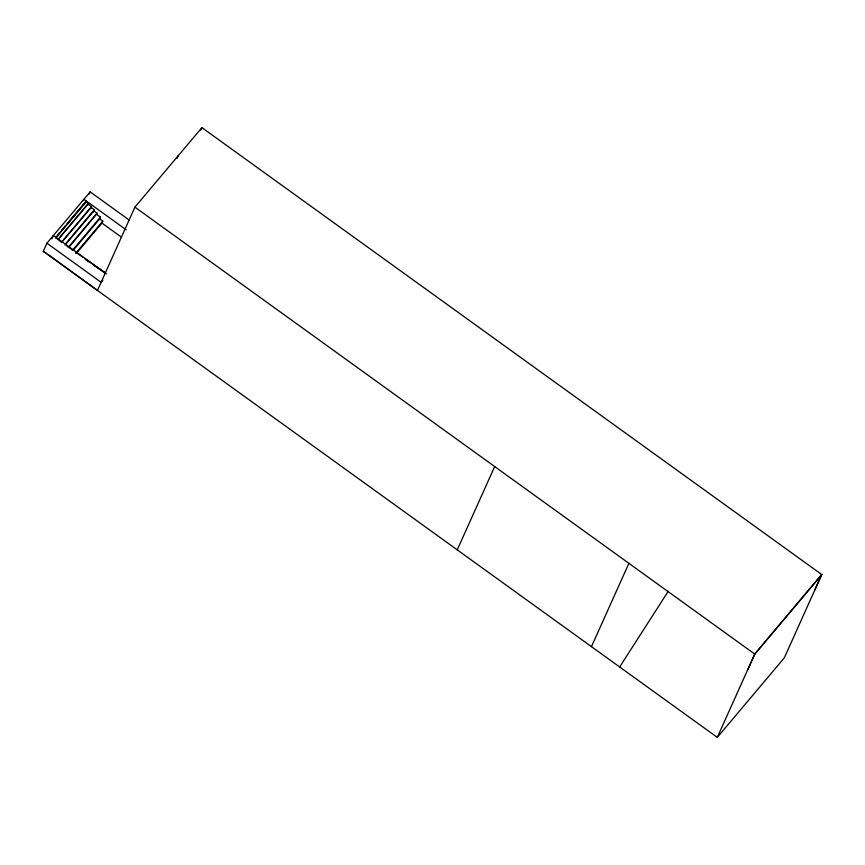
<?xml version="1.0" encoding="UTF-8"?>
<svg xmlns="http://www.w3.org/2000/svg" width="865" height="865" viewBox="0 0 865 865"><rect width="100%" height="100%" fill="white"/><g stroke="black" fill="none" stroke-linecap="round" stroke-linejoin="round"><path stroke-width="1.3" d="M48.862 255.034L97.464 290.445L134.908 207.135L201.913 127.62L821.75 574.555L814.625 590.427M717.301 737.38L754.745 654.07L821.75 574.555L784.306 657.865L717.301 737.38L43.25 251.347L46.905 243.206L90.155 191.889L129.199 220.034M51.889 238.837L53.37 235.54L105.444 273.081M83.267 200.723L83.905 199.307L126.279 229.863M89.117 194.214L90.155 191.889M85.83 202.561L86.457 201.156L55.933 237.378L57.187 238.859M87.635 204.929L88.317 203.405L85.765 201.556L67.113 223.689M90.641 208.53L91.485 206.649L87.992 204.129L58.312 239.346M93.334 212.001L94.339 209.763L91.128 207.449L61.447 242.665M68.67 247.52L97.129 213.212L93.853 210.844L65.016 245.065M73.179 250.32L99.67 218.888L100.459 217.137L96.61 214.369M76.488 253.272L101.929 223.084L102.805 221.137L99.67 218.888M177.055 158.273L178.158 155.808M200.821 130.064L201.913 127.62M457.239 549.87L494.683 466.559M591.465 646.642L628.898 563.331M747.641 670.029L754.799 654.113L821.75 574.555M619.664 666.98L668.267 591.227M43.25 251.347L46.699 253.456M57.793 234.75L59.48 232.739M62.031 229.722L65.416 225.7M55.62 238.07L86.154 201.837M57.814 239.605L88.317 203.405M61.804 241.865L91.485 206.649M65.502 243.973L94.339 209.763M68.292 247.422L97.129 213.212M72.476 250.342L100.459 217.137M75.666 253.337L102.805 221.137M102.794 280.336L101.129 282.304L46.905 243.206M85.386 259.511L88.717 261.771M94.263 265.555L106.482 273.87M58.896 240.362L61.058 241.886M66.475 245.692L72.963 250.266M76.207 252.548L82.705 257.11M84.867 258.635L105.433 273.102M134.908 207.135L754.745 654.07M101.929 223.084L121.446 237.161"/></g></svg>
